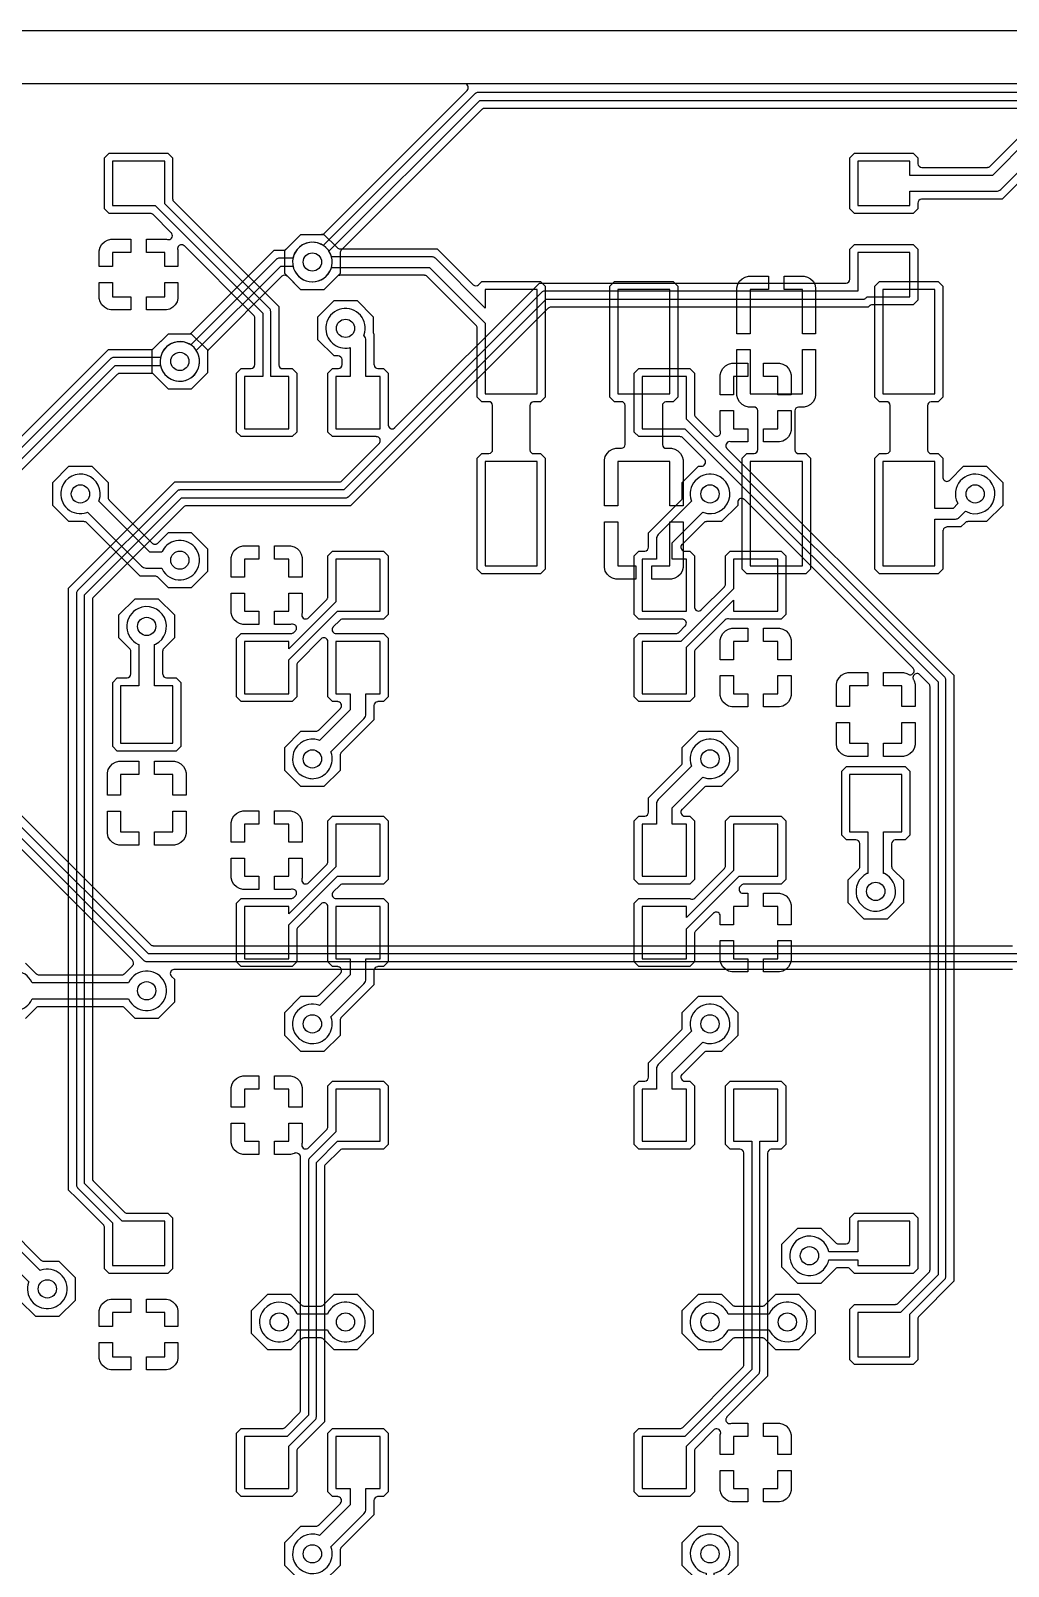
# Model space of a CAD drawing. Header units: millimetres. Extents: x 0 to 122, y 0 to 48.
# Drawn here: x 18.73 to 37.46, y 18.81 to 48.25 of the extents above; entities that cross this region are included whole.
import ezdxf

# ---------------------------------------------------------------- set-up
doc = ezdxf.new("R2010")
doc.units = ezdxf.units.MM

msp = doc.modelspace()

# ---------------------------------------------------------------- linework, layer by layer
at = {"layer": '16_copper'}
msp.add_lwpolyline([(117.116, 47.234), (4.804, 47.234)], dxfattribs=at)
for points in [[(27.377, 37.838), (27.288, 37.927), (27.288, 40.053), (27.377, 40.142), (27.508, 40.142), (27.514, 40.143, 0.392588), (27.584, 40.219), (27.584, 41.061), (27.584, 41.067, 0.392588), (27.508, 41.138), (27.377, 41.138), (27.288, 41.227), (27.288, 42.552), (27.286, 42.56), (27.286, 42.569, 0.087654), (27.275, 42.593), (27.271, 42.599), (27.265, 42.606), (26.332, 43.539), (26.325, 43.544), (26.319, 43.549, 0.087651), (26.294, 43.559), (26.287, 43.56), (26.278, 43.561), (24.658, 43.561), (24.65, 43.56), (24.641, 43.559, 0.087654), (24.617, 43.549), (24.611, 43.544), (24.604, 43.539), (24.35, 43.284), (23.91, 43.284), (23.653, 43.542), (23.648, 43.545, 0.39257), (23.545, 43.542), (22.143, 42.14), (22.142, 42.138), (22.141, 42.138), (22.14, 42.135), (22.138, 42.133), (22.132, 42.126, 0.087651), (22.122, 42.102), (22.122, 42.094), (22.121, 42.086), (22.121, 41.69), (21.81, 41.379), (21.37, 41.379), (21.059, 41.69), (21.059, 42.13), (21.37, 42.441), (21.766, 42.441), (21.774, 42.442), (21.783, 42.442, 0.087654), (21.807, 42.453), (21.813, 42.458), (21.82, 42.463), (23.4, 44.044), (23.577, 44.044), (23.585, 44.045), (23.594, 44.045, 0.087654), (23.618, 44.056), (23.624, 44.061), (23.631, 44.066), (23.91, 44.346), (24.35, 44.346), (24.604, 44.091), (24.611, 44.086), (24.617, 44.081, 0.087651), (24.642, 44.071), (24.649, 44.07), (24.658, 44.069), (26.52, 44.069), (27.208, 43.381), (27.213, 43.378, 0.392527), (27.316, 43.381), (27.377, 43.442), (28.503, 43.442), (28.592, 43.353), (28.592, 41.227), (28.503, 41.138), (28.372, 41.138), (28.366, 41.137, 0.392588), (28.296, 41.061), (28.296, 40.219), (28.296, 40.213, 0.392588), (28.372, 40.142), (28.503, 40.142), (28.592, 40.053), (28.592, 37.927), (28.503, 37.838)], [(28.44, 43.29), (27.44, 43.29), (27.44, 42.934), (26.487, 43.887), (26.482, 43.891, 0.14076), (26.432, 43.915), (26.422, 43.916), (26.419, 43.917), (26.418, 43.916), (26.415, 43.917), (24.494, 43.917), (24.489, 43.937, 0.764884), (23.759, 43.891), (23.495, 43.891), (23.487, 43.89), (23.478, 43.889, 0.087654), (23.454, 43.879), (23.448, 43.874), (23.441, 43.869), (21.799, 42.226), (21.758, 42.25, 1), (21.422, 41.57), (21.468, 41.551, 0.714262), (21.906, 42.119), (23.527, 43.739), (23.759, 43.739), (23.771, 43.693, 0.716592), (24.489, 43.693), (24.494, 43.713), (26.373, 43.713), (27.44, 42.646), (27.44, 41.29), (28.44, 41.29)], [(29.98, 39.99), (29.98, 39.142), (29.726, 39.142), (29.726, 40.023), (29.743, 40.088), (29.777, 40.146), (29.824, 40.193), (29.882, 40.227), (29.947, 40.244), (30.048, 40.244), (30.054, 40.245, 0.392588), (30.124, 40.32), (30.124, 41.061), (30.124, 41.067, 0.392588), (30.048, 41.138), (29.917, 41.138), (29.828, 41.227), (29.828, 43.353), (29.917, 43.442), (31.043, 43.442), (31.132, 43.353), (31.132, 41.227), (31.043, 41.138), (30.912, 41.138), (30.906, 41.137, 0.392588), (30.836, 41.061), (30.836, 40.32), (30.836, 40.315, 0.392588), (30.912, 40.244), (31.013, 40.244), (31.078, 40.227), (31.136, 40.193), (31.183, 40.146), (31.217, 40.088), (31.234, 40.023), (31.234, 39.142), (30.98, 39.142), (30.98, 39.99)], [(34.997, 37.838), (34.908, 37.927), (34.908, 40.053), (34.997, 40.142), (35.128, 40.142), (35.134, 40.143, 0.392588), (35.204, 40.219), (35.204, 41.061), (35.204, 41.067, 0.392588), (35.128, 41.138), (34.997, 41.138), (34.908, 41.227), (34.908, 43.353), (34.997, 43.442), (36.123, 43.442), (36.212, 43.353), (36.212, 41.227), (36.123, 41.138), (35.992, 41.138), (35.986, 41.137, 0.392588), (35.916, 41.061), (35.916, 40.219), (35.916, 40.213, 0.392588), (35.992, 40.142), (36.123, 40.142), (36.212, 40.053), (36.212, 39.687), (36.213, 39.684), (36.213, 39.681, 0.54841), (36.326, 39.62), (36.333, 39.626), (36.339, 39.63, 0.015772), (36.342, 39.633), (36.61, 39.901), (37.05, 39.901), (37.361, 39.59), (37.361, 39.15), (37.05, 38.839), (36.69, 38.839), (36.682, 38.838), (36.673, 38.838, 0.087654), (36.649, 38.827), (36.643, 38.822), (36.636, 38.817), (36.555, 38.736), (36.289, 38.736), (36.283, 38.735, 0.334879), (36.215, 38.675), (36.213, 38.67), (36.213, 38.669), (36.213, 38.669), (36.213, 38.665), (36.212, 38.66), (36.212, 37.927), (36.123, 37.838)], [(32.457, 37.838), (32.368, 37.927), (32.368, 40.053), (32.457, 40.142), (32.588, 40.142), (32.594, 40.143, 0.392588), (32.664, 40.219), (32.664, 40.96), (32.664, 40.965, 0.392588), (32.588, 41.036), (32.487, 41.036), (32.422, 41.053), (32.364, 41.087), (32.317, 41.134), (32.283, 41.192), (32.266, 41.257), (32.266, 42.138), (32.52, 42.138), (32.52, 41.29), (33.52, 41.29), (33.52, 42.138), (33.774, 42.138), (33.774, 41.257), (33.757, 41.192), (33.723, 41.134), (33.676, 41.087), (33.618, 41.053), (33.553, 41.036), (33.452, 41.036), (33.446, 41.035, 0.392588), (33.376, 40.96), (33.376, 40.219), (33.376, 40.213, 0.392588), (33.452, 40.142), (33.583, 40.142), (33.672, 40.053), (33.672, 37.927), (33.583, 37.838)], [(21.37, 37.569), (21.167, 37.773), (21.16, 37.778), (21.153, 37.783, 0.087651), (21.129, 37.793), (21.122, 37.794), (21.113, 37.795), (20.829, 37.795), (19.807, 38.817), (19.8, 38.822), (19.794, 38.828, 0.087651), (19.769, 38.838), (19.762, 38.838), (19.753, 38.839), (19.465, 38.839), (19.154, 39.15), (19.154, 39.59), (19.465, 39.901), (19.905, 39.901), (20.216, 39.59), (20.216, 39.302), (20.217, 39.294), (20.217, 39.285, 0.087654), (20.228, 39.261), (20.233, 39.255), (20.238, 39.248), (21.059, 38.427), (21.064, 38.424), (21.068, 38.42, 0.160323), (21.113, 38.405), (21.113, 38.405, 0.16328), (21.159, 38.42), (21.162, 38.424), (21.167, 38.427), (21.37, 38.631), (21.81, 38.631), (22.121, 38.32), (22.121, 37.88), (21.81, 37.569)], [(21.664, 37.728, 1), (21.516, 38.472), (21.468, 38.459, 0.198914), (21.25, 38.268), (21.244, 38.252), (21.018, 38.252), (20.038, 39.233), (20.044, 39.248, 1), (19.326, 39.492), (19.313, 39.444, 0.577349), (19.807, 39.011), (19.822, 39.017), (20.847, 37.992), (20.852, 37.989), (20.856, 37.984, 0.153125), (20.939, 37.948), (20.955, 37.948), (21.244, 37.948), (21.25, 37.932, 0.303347), (21.615, 37.722)], [(36.06, 38.888), (36.45, 38.888), (36.456, 38.889, 0.140725), (36.509, 38.907), (36.516, 38.914), (36.519, 38.915), (36.52, 38.916), (36.522, 38.918), (36.644, 39.041), (36.662, 39.03, 1), (36.998, 39.71), (36.952, 39.729, 0.668177), (36.49, 39.202), (36.501, 39.184), (36.408, 39.092), (36.06, 39.092), (36.06, 39.99), (35.06, 39.99), (35.06, 37.99), (36.06, 37.99)], [(18.489, 29.473, 0.233169), (18.755, 29.677), (18.761, 29.693), (20.609, 29.693), (20.615, 29.677, 1), (21.295, 30.013), (21.27, 30.056, 0.577351), (20.615, 30.013), (20.609, 29.997), (18.761, 29.997), (18.755, 30.013, 1), (18.075, 29.677), (18.1, 29.634, 0.267948), (18.44, 29.467)], [(23.275, 22.964), (22.964, 23.275), (22.964, 23.715), (23.275, 24.026), (23.715, 24.026), (23.918, 23.822), (23.925, 23.817), (23.932, 23.812, 0.087651), (23.956, 23.802), (23.963, 23.801), (23.972, 23.8), (24.288, 23.8), (24.296, 23.801), (24.305, 23.802, 0.087654), (24.329, 23.812), (24.335, 23.817), (24.342, 23.822), (24.545, 24.026), (24.985, 24.026), (25.296, 23.715), (25.296, 23.275), (24.985, 22.964), (24.545, 22.964), (24.342, 23.168), (24.335, 23.173), (24.328, 23.178, 0.087651), (24.304, 23.188), (24.297, 23.189), (24.288, 23.19), (23.972, 23.19), (23.964, 23.189), (23.955, 23.188, 0.087654), (23.931, 23.178), (23.925, 23.173), (23.918, 23.168), (23.715, 22.964)], [(23.569, 23.123, 0.233169), (23.835, 23.327), (23.841, 23.343), (24.419, 23.343), (24.425, 23.327, 1), (25.105, 23.663), (25.08, 23.706, 0.577351), (24.425, 23.663), (24.419, 23.647), (23.841, 23.647), (23.835, 23.663, 1), (23.155, 23.327), (23.18, 23.284, 0.267948), (23.52, 23.117)], [(31.53, 22.964), (31.219, 23.275), (31.219, 23.715), (31.53, 24.026), (31.97, 24.026), (32.173, 23.822), (32.18, 23.817), (32.187, 23.812, 0.087651), (32.211, 23.802), (32.218, 23.801), (32.227, 23.8), (32.755, 23.8), (32.763, 23.801), (32.772, 23.802, 0.087654), (32.796, 23.812), (32.802, 23.817), (32.809, 23.822), (33.012, 24.026), (33.452, 24.026), (33.762, 23.715), (33.762, 23.275), (33.452, 22.964), (33.012, 22.964), (32.809, 23.168), (32.802, 23.173), (32.795, 23.178, 0.087651), (32.771, 23.188), (32.763, 23.189), (32.755, 23.19), (32.227, 23.19), (32.219, 23.189), (32.21, 23.188, 0.087654), (32.186, 23.178), (32.18, 23.173), (32.173, 23.168), (31.97, 22.964)], [(31.824, 23.123, 0.233169), (32.09, 23.327), (32.096, 23.343), (32.886, 23.343), (32.892, 23.327, 1), (33.572, 23.663), (33.547, 23.706, 0.577351), (32.892, 23.663), (32.886, 23.647), (32.096, 23.647), (32.09, 23.663, 1), (31.41, 23.327), (31.435, 23.284, 0.267948), (31.775, 23.117)]]:
    msp.add_lwpolyline(points, format="xyb", close=True, dxfattribs=at)
for points in [[(30.98, 43.29), (29.98, 43.29), (29.98, 41.29), (30.98, 41.29)], [(32.266, 42.442), (32.266, 43.323), (32.283, 43.388), (32.317, 43.446), (32.364, 43.493), (32.422, 43.527), (32.487, 43.544), (32.868, 43.544), (32.868, 43.29), (32.52, 43.29), (32.52, 42.442)], [(33.52, 42.442), (33.52, 43.29), (33.172, 43.29), (33.172, 43.544), (33.553, 43.544), (33.618, 43.527), (33.676, 43.493), (33.723, 43.446), (33.757, 43.388), (33.774, 43.323), (33.774, 42.442)], [(36.06, 43.29), (35.06, 43.29), (35.06, 41.29), (36.06, 41.29)], [(28.44, 39.99), (27.44, 39.99), (27.44, 37.99), (28.44, 37.99)], [(33.52, 39.99), (32.52, 39.99), (32.52, 37.99), (33.52, 37.99)], [(29.947, 37.736), (29.882, 37.753), (29.824, 37.787), (29.777, 37.834), (29.743, 37.892), (29.726, 37.957), (29.726, 38.838), (29.98, 38.838), (29.98, 37.99), (30.328, 37.99), (30.328, 37.736)], [(30.632, 37.736), (30.632, 37.99), (30.98, 37.99), (30.98, 38.838), (31.234, 38.838), (31.234, 37.957), (31.217, 37.892), (31.183, 37.834), (31.136, 37.787), (31.078, 37.753), (31.013, 37.736)]]:
    msp.add_lwpolyline(points, close=True, dxfattribs=at)
for points in [[(18.383, 32.944), (20.901, 30.426), (20.908, 30.421), (20.914, 30.416, 0.087651), (20.939, 30.406), (20.946, 30.405), (20.955, 30.404), (37.729, 30.404), (37.741, 30.358, 0.339454), (38.125, 30.102), (38.174, 30.108, 1), (38.026, 30.852), (37.978, 30.839, 0.2663), (37.729, 30.556), (20.987, 30.556), (18.469, 33.074)], [(18.51, 33.249), (21.027, 30.731), (21.034, 30.726), (21.041, 30.72, 0.087651), (21.065, 30.71), (21.073, 30.71), (21.081, 30.709), (37.547, 30.709)], [(18.635, 30.376), (18.838, 30.172), (18.845, 30.167), (18.852, 30.162, 0.087651), (18.876, 30.152), (18.883, 30.151), (18.892, 30.15), (20.478, 30.15), (20.486, 30.151), (20.495, 30.152, 0.087654), (20.519, 30.162), (20.525, 30.167), (20.532, 30.172), (20.682, 30.322), (20.685, 30.327, 0.39257), (20.682, 30.43), (18.343, 32.769)], [(37.547, 30.251), (21.483, 30.251), (21.48, 30.251), (21.477, 30.251, 0.548396), (21.416, 30.138), (21.422, 30.131), (21.426, 30.125, 0.015772), (21.429, 30.121), (21.486, 30.065), (21.486, 29.625), (21.175, 29.314), (20.735, 29.314), (20.532, 29.518), (20.525, 29.523), (20.518, 29.528, 0.087651), (20.494, 29.538), (20.487, 29.539), (20.478, 29.54), (18.892, 29.54), (18.884, 29.539), (18.875, 29.538, 0.087654), (18.851, 29.528), (18.845, 29.523), (18.838, 29.518), (18.635, 29.314)]]:
    msp.add_lwpolyline(points, format="xyb", dxfattribs=at)
at = {"layer": '1_copper'}
for points in [[(53.429, 46.761), (27.431, 46.761), (27.423, 46.76), (27.414, 46.76, 0.087654), (27.39, 46.749), (27.384, 46.744), (27.377, 46.739), (24.683, 44.045), (24.682, 44.043), (24.681, 44.043), (24.68, 44.04), (24.678, 44.038), (24.672, 44.031, 0.087651), (24.662, 44.007), (24.662, 43.999), (24.661, 43.991), (24.661, 43.595), (24.35, 43.284), (23.91, 43.284), (23.599, 43.595), (23.599, 44.035), (23.91, 44.346), (24.306, 44.346), (24.314, 44.347), (24.323, 44.347, 0.087654), (24.347, 44.358), (24.353, 44.363), (24.36, 44.368), (27.054, 47.062), (27.054, 47.062), (27.096, 47.104, 0.572911), (27.062, 47.231), (27.054, 47.232), (27.047, 47.234, 0.015781), (27.042, 47.234), (4.804, 47.234)], [(56.758, 43.895), (53.609, 47.044), (53.602, 47.049), (53.596, 47.054, 0.087651), (53.571, 47.064), (53.564, 47.065), (53.555, 47.066), (27.305, 47.066), (27.297, 47.065), (27.288, 47.064, 0.087654), (27.264, 47.054), (27.258, 47.049), (27.251, 47.044), (24.339, 44.131), (24.298, 44.155, 1), (23.962, 43.475), (24.008, 43.456, 0.714262), (24.446, 44.024), (27.337, 46.914), (53.523, 46.914), (56.6, 43.837)], [(37.798, 45.468), (37.35, 45.02), (35.809, 45.02), (35.803, 45.019, 0.392588), (35.732, 44.944), (35.732, 44.837), (35.643, 44.748), (34.517, 44.748), (34.428, 44.837), (34.428, 45.813), (34.517, 45.902), (35.643, 45.902), (35.732, 45.813), (35.732, 45.706), (35.733, 45.7, 0.392588), (35.809, 45.63), (37.066, 45.63), (37.075, 45.631), (37.083, 45.632, 0.087654), (37.107, 45.642), (37.113, 45.647), (37.12, 45.652), (37.827, 46.36)], [(37.846, 46.163), (37.161, 45.477), (35.58, 45.477), (35.58, 45.75), (34.58, 45.75), (34.58, 44.9), (35.58, 44.9), (35.58, 45.173), (37.224, 45.173), (37.23, 45.173), (37.235, 45.173, 0.153128), (37.32, 45.207), (37.332, 45.217), (38.017, 45.902)], [(14.867, 36.781), (20.225, 42.139), (21.037, 42.139), (21.045, 42.14), (21.054, 42.14, 0.087654), (21.078, 42.151), (21.084, 42.156), (21.091, 42.161), (21.37, 42.441), (21.81, 42.441), (22.121, 42.13), (22.121, 41.69), (21.81, 41.379), (21.37, 41.379), (21.091, 41.659), (21.084, 41.664), (21.077, 41.67, 0.087651), (21.053, 41.68), (21.045, 41.68), (21.037, 41.681), (20.446, 41.681), (20.438, 41.68), (20.429, 41.68, 0.087654), (20.405, 41.669), (20.399, 41.664), (20.392, 41.659), (14.7, 35.966)], [(14.659, 36.141), (20.352, 41.834), (21.219, 41.834), (21.231, 41.788, 1), (21.949, 42.032), (21.93, 42.078, 0.714263), (21.219, 41.986), (20.32, 41.986), (20.312, 41.985), (20.303, 41.984, 0.087654), (20.279, 41.974), (20.273, 41.969), (20.266, 41.964), (14.573, 36.271)], [(18.301, 25.31), (18.928, 24.683), (18.935, 24.678), (18.941, 24.672, 0.087651), (18.966, 24.662), (18.973, 24.662), (18.982, 24.661), (19.27, 24.661), (19.581, 24.35), (19.581, 23.91), (19.27, 23.599), (18.83, 23.599), (18.519, 23.91)], [(23.91, 18.519), (23.599, 18.83), (23.599, 19.27), (23.91, 19.581), (24.198, 19.581), (24.206, 19.582), (24.215, 19.582, 0.087654), (24.239, 19.593), (24.245, 19.598), (24.252, 19.603), (24.666, 20.018), (24.668, 20.02), (24.67, 20.022, 0.54841), (24.633, 20.145), (24.625, 20.146), (24.617, 20.147, 0.01577), (24.613, 20.148), (24.517, 20.148), (24.428, 20.237), (24.428, 21.363), (24.517, 21.452), (25.493, 21.452), (25.582, 21.363), (25.582, 20.237), (25.493, 20.148), (25.386, 20.148), (25.38, 20.147, 0.392588), (25.31, 20.071), (25.31, 19.799), (24.683, 19.172), (24.678, 19.165), (24.672, 19.159, 0.087651), (24.662, 19.134), (24.662, 19.127), (24.661, 19.118), (24.661, 18.83), (24.35, 18.519)]]:
    msp.add_lwpolyline(points, format="xyb", dxfattribs=at)
for points in [[(22.767, 40.468), (22.678, 40.557), (22.678, 41.683), (22.767, 41.772), (22.95, 41.772), (22.956, 41.773, 0.392588), (23.026, 41.849), (23.026, 42.744), (23.025, 42.752), (23.025, 42.761, 0.087654), (23.014, 42.785), (23.009, 42.791), (23.004, 42.798), (21.677, 44.125), (21.675, 44.126), (21.674, 44.128), (21.667, 44.133), (21.666, 44.133), (21.665, 44.134), (21.659, 44.138, 0.031851), (21.647, 44.143), (21.639, 44.146), (21.637, 44.146), (21.635, 44.146, 0.218355), (21.574, 44.13), (21.568, 44.123), (21.561, 44.116, 0.121774), (21.547, 44.072), (21.548, 44.062), (21.548, 44.06), (21.548, 44.058), (21.548, 44.057), (21.548, 44.054, 0.008338), (21.549, 44.051), (21.554, 44.033), (21.554, 43.727), (21.3, 43.727), (21.3, 44), (20.952, 44), (20.952, 44.254), (21.333, 44.254), (21.351, 44.249, 0.663356), (21.438, 44.36), (21.432, 44.368), (21.427, 44.375, 0.009572), (21.425, 44.377), (21.076, 44.725), (21.07, 44.73), (21.063, 44.736, 0.087651), (21.039, 44.746), (21.031, 44.746), (21.023, 44.748), (20.237, 44.748), (20.148, 44.837), (20.148, 45.813), (20.237, 45.902), (21.363, 45.902), (21.452, 45.813), (21.452, 45.027), (21.454, 45.019), (21.454, 45.011, 0.087654), (21.465, 44.986), (21.469, 44.981), (21.475, 44.974), (23.484, 42.965), (23.484, 41.849), (23.484, 41.843, 0.392588), (23.56, 41.772), (23.743, 41.772), (23.832, 41.683), (23.832, 40.557), (23.743, 40.468)], [(23.68, 41.62), (23.331, 41.62), (23.331, 42.87), (23.33, 42.878), (23.329, 42.887, 0.087654), (23.319, 42.911), (23.314, 42.917), (23.309, 42.924), (21.3, 44.933), (21.3, 45.75), (20.3, 45.75), (20.3, 44.9), (21.117, 44.9), (23.179, 42.838), (23.179, 41.62), (22.83, 41.62), (22.83, 40.62), (23.68, 40.62)], [(20.237, 24.428), (20.148, 24.517), (20.148, 25.303), (20.146, 25.311), (20.146, 25.319, 0.087654), (20.135, 25.344), (20.131, 25.349), (20.125, 25.356), (19.613, 25.869), (19.456, 26.025), (19.456, 37.56), (21.495, 39.599), (24.639, 39.599), (24.647, 39.6), (24.656, 39.6, 0.087654), (24.68, 39.611), (24.686, 39.616), (24.693, 39.621), (25.409, 40.338), (25.411, 40.34), (25.413, 40.342, 0.54841), (25.376, 40.465), (25.367, 40.466), (25.36, 40.467, 0.01577), (25.355, 40.468), (24.517, 40.468), (24.428, 40.557), (24.428, 41.683), (24.517, 41.772), (24.624, 41.772), (24.63, 41.773, 0.392588), (24.7, 41.849), (24.7, 41.938), (24.699, 41.944, 0.392588), (24.624, 42.014), (24.545, 42.014), (24.234, 42.325), (24.234, 42.765), (24.545, 43.076), (24.985, 43.076), (25.296, 42.765), (25.296, 42.477), (25.297, 42.469), (25.297, 42.46, 0.076009), (25.308, 42.436), (25.31, 42.433), (25.31, 41.849), (25.311, 41.843, 0.392588), (25.386, 41.772), (25.493, 41.772), (25.582, 41.683), (25.582, 40.695), (25.583, 40.692), (25.583, 40.689, 0.54841), (25.696, 40.628), (25.703, 40.633), (25.709, 40.637, 0.015772), (25.712, 40.641), (28.48, 43.409), (34.351, 43.409), (34.357, 43.409, 0.392588), (34.428, 43.485), (34.428, 44.063), (34.517, 44.152), (35.643, 44.152), (35.732, 44.063), (35.732, 43.087), (35.643, 42.998), (34.857, 42.998), (34.849, 42.996), (34.841, 42.996, 0.087644), (34.816, 42.985), (34.811, 42.981), (34.804, 42.975), (34.78, 42.951), (28.701, 42.951), (28.693, 42.95), (28.684, 42.95, 0.087654), (28.66, 42.939), (28.654, 42.934), (28.647, 42.929), (24.86, 39.141), (21.716, 39.141), (21.708, 39.14), (21.699, 39.14, 0.087654), (21.675, 39.129), (21.669, 39.124), (21.662, 39.119), (19.936, 37.393), (19.931, 37.386), (19.925, 37.379, 0.087651), (19.915, 37.355), (19.915, 37.347), (19.914, 37.339), (19.914, 26.246), (19.915, 26.238), (19.915, 26.229, 0.087654), (19.926, 26.205), (19.931, 26.199), (19.936, 26.192), (20.524, 25.605), (20.53, 25.6), (20.537, 25.594, 0.087651), (20.561, 25.584), (20.569, 25.584), (20.577, 25.582), (21.363, 25.582), (21.452, 25.493), (21.452, 24.517), (21.363, 24.428)], [(21.3, 25.43), (20.483, 25.43), (19.761, 26.152), (19.761, 37.433), (21.622, 39.294), (24.765, 39.294), (24.773, 39.295), (24.782, 39.296, 0.087654), (24.806, 39.306), (24.812, 39.311), (24.819, 39.316), (28.607, 43.104), (34.685, 43.104), (34.693, 43.105), (34.702, 43.106, 0.087654), (34.726, 43.116), (34.732, 43.121), (34.739, 43.126), (34.763, 43.15), (35.58, 43.15), (35.58, 44), (34.58, 44), (34.58, 43.256), (28.575, 43.256), (28.567, 43.255), (28.558, 43.254, 0.087654), (28.534, 43.244), (28.528, 43.239), (28.521, 43.234), (24.733, 39.446), (21.59, 39.446), (21.582, 39.445), (21.573, 39.444, 0.087654), (21.549, 39.434), (21.543, 39.429), (21.536, 39.424), (19.631, 37.519), (19.626, 37.512), (19.621, 37.506, 0.087651), (19.611, 37.481), (19.61, 37.474), (19.609, 37.465), (19.609, 26.12), (19.61, 26.112), (19.611, 26.103, 0.087654), (19.621, 26.079), (19.626, 26.073), (19.631, 26.066), (20.3, 25.397), (20.3, 24.58), (21.3, 24.58)], [(25.43, 41.62), (25.157, 41.62), (25.157, 42.305), (25.157, 42.311), (25.157, 42.316, 0.153128), (25.123, 42.401), (25.117, 42.408), (25.124, 42.423), (25.137, 42.471, 1), (24.393, 42.619), (24.387, 42.57, 0.493144), (24.839, 42.173), (24.853, 42.177), (24.853, 41.62), (24.58, 41.62), (24.58, 40.62), (25.43, 40.62)], [(34.517, 22.678), (34.428, 22.767), (34.428, 23.743), (34.517, 23.832), (35.303, 23.832), (35.311, 23.834), (35.319, 23.834, 0.087654), (35.344, 23.845), (35.349, 23.849), (35.356, 23.855), (35.944, 24.442), (35.949, 24.449), (35.955, 24.456, 0.087651), (35.965, 24.48), (35.965, 24.488), (35.966, 24.496), (35.966, 35.674), (35.965, 35.682), (35.965, 35.691, 0.087654), (35.954, 35.715), (35.949, 35.721), (35.944, 35.728), (35.768, 35.904), (35.767, 35.905), (35.766, 35.905, 0.047786), (35.75, 35.917), (35.749, 35.917), (35.749, 35.918, 0.548404), (35.638, 35.853), (35.639, 35.843), (35.64, 35.833, 0.00465), (35.64, 35.831), (35.645, 35.82), (35.647, 35.813, 0.002695), (35.648, 35.812), (35.662, 35.788), (35.679, 35.723), (35.679, 35.292), (35.425, 35.292), (35.425, 35.69), (35.077, 35.69), (35.077, 35.944), (35.458, 35.944), (35.523, 35.927), (35.547, 35.913, 0.76204), (35.652, 36.016), (35.644, 36.026), (35.64, 36.032, 0.003371), (35.639, 36.033), (32.411, 39.261), (32.408, 39.263), (32.407, 39.265, 0.54841), (32.283, 39.228), (32.282, 39.219), (32.281, 39.212, 0.01577), (32.281, 39.207), (32.281, 39.15), (31.97, 38.839), (31.682, 38.839), (31.674, 38.838), (31.665, 38.838, 0.087654), (31.641, 38.827), (31.635, 38.822), (31.628, 38.817), (31.214, 38.402), (31.212, 38.4), (31.21, 38.398, 0.54841), (31.247, 38.275), (31.255, 38.274), (31.263, 38.273, 0.01577), (31.267, 38.272), (31.363, 38.272), (31.452, 38.183), (31.452, 37.2), (31.453, 37.197), (31.453, 37.194, 0.54841), (31.566, 37.133), (31.573, 37.138), (31.579, 37.142, 0.015772), (31.582, 37.146), (32.025, 37.589), (32.03, 37.595), (32.036, 37.602, 0.087651), (32.046, 37.626), (32.046, 37.634), (32.048, 37.642), (32.048, 38.183), (32.137, 38.272), (33.113, 38.272), (33.202, 38.183), (33.202, 37.057), (33.113, 36.968), (32.133, 36.968), (32.13, 36.97, 0.332584), (32.04, 36.957), (31.475, 36.391), (31.47, 36.385), (31.464, 36.378, 0.087651), (31.454, 36.354), (31.454, 36.346), (31.452, 36.338), (31.452, 35.477), (31.363, 35.388), (30.387, 35.388), (30.298, 35.477), (30.298, 36.603), (30.387, 36.692), (31.098, 36.692), (31.106, 36.694), (31.114, 36.694, 0.087664), (31.139, 36.705), (31.144, 36.709), (31.151, 36.715), (31.274, 36.838), (31.276, 36.84), (31.278, 36.842, 0.54841), (31.241, 36.965), (31.232, 36.966), (31.225, 36.967, 0.015781), (31.22, 36.968), (30.387, 36.968), (30.298, 37.057), (30.298, 38.183), (30.387, 38.272), (30.494, 38.272), (30.5, 38.273, 0.392588), (30.57, 38.349), (30.57, 38.621), (31.197, 39.248), (31.202, 39.255), (31.208, 39.261, 0.087651), (31.218, 39.286), (31.218, 39.293), (31.219, 39.302), (31.219, 39.59), (31.53, 39.901), (31.587, 39.901, 0.57289), (31.654, 40.014), (31.648, 40.021), (31.644, 40.027, 0.015772), (31.641, 40.031), (31.226, 40.445), (31.22, 40.45), (31.213, 40.456, 0.087651), (31.189, 40.466), (31.181, 40.466), (31.173, 40.468), (30.387, 40.468), (30.298, 40.557), (30.298, 41.683), (30.387, 41.772), (31.363, 41.772), (31.452, 41.683), (31.452, 40.897), (31.454, 40.889), (31.454, 40.881, 0.087654), (31.465, 40.856), (31.469, 40.851), (31.475, 40.844), (31.823, 40.495), (31.825, 40.494), (31.826, 40.492, 0.077297), (31.853, 40.477), (31.861, 40.474), (31.863, 40.474), (31.865, 40.474, 0.218355), (31.926, 40.49), (31.932, 40.497), (31.939, 40.504, 0.121774), (31.953, 40.548), (31.952, 40.558), (31.952, 40.566, 0.008338), (31.951, 40.569), (31.946, 40.587), (31.946, 40.968), (32.2, 40.968), (32.2, 40.62), (32.473, 40.62), (32.473, 40.366), (32.167, 40.366), (32.149, 40.371, 0.663356), (32.062, 40.26), (32.068, 40.252), (32.073, 40.245, 0.009572), (32.075, 40.243), (36.267, 36.051), (36.424, 35.895), (36.424, 24.275), (35.755, 23.606), (35.75, 23.6), (35.744, 23.593, 0.087651), (35.734, 23.569), (35.734, 23.561), (35.732, 23.553), (35.732, 22.767), (35.643, 22.678)], [(35.58, 23.647), (36.249, 24.316), (36.254, 24.323), (36.259, 24.329, 0.087651), (36.269, 24.354), (36.27, 24.361), (36.271, 24.37), (36.271, 35.8), (36.27, 35.808), (36.269, 35.817, 0.087654), (36.259, 35.841), (36.254, 35.847), (36.249, 35.854), (31.3, 40.803), (31.3, 41.62), (30.45, 41.62), (30.45, 40.62), (31.267, 40.62), (36.119, 35.768), (36.119, 24.402), (35.397, 23.68), (34.58, 23.68), (34.58, 22.83), (35.58, 22.83)], [(31.3, 38.12), (31.027, 38.12), (31.027, 38.432), (31.613, 39.017), (31.628, 39.011, 1), (31.872, 39.729), (31.824, 39.742, 0.577349), (31.391, 39.248), (31.397, 39.233), (30.767, 38.603), (30.764, 38.598), (30.759, 38.594, 0.153125), (30.723, 38.511), (30.723, 38.495), (30.723, 38.12), (30.45, 38.12), (30.45, 37.12), (31.3, 37.12)], [(23.91, 33.759), (23.599, 34.07), (23.599, 34.51), (23.91, 34.821), (24.198, 34.821), (24.206, 34.822), (24.215, 34.822, 0.087654), (24.239, 34.833), (24.245, 34.838), (24.252, 34.843), (24.666, 35.258), (24.668, 35.26), (24.67, 35.262, 0.54841), (24.633, 35.385), (24.625, 35.386), (24.617, 35.387, 0.01577), (24.613, 35.388), (24.517, 35.388), (24.428, 35.477), (24.428, 36.535), (24.427, 36.538), (24.427, 36.541, 0.54841), (24.314, 36.602), (24.307, 36.597), (24.301, 36.593, 0.015772), (24.298, 36.589), (23.855, 36.146), (23.85, 36.14), (23.844, 36.133, 0.087651), (23.834, 36.109), (23.834, 36.101), (23.832, 36.093), (23.832, 35.477), (23.743, 35.388), (22.767, 35.388), (22.678, 35.477), (22.678, 36.603), (22.767, 36.692), (23.723, 36.692), (23.731, 36.694), (23.739, 36.694, 0.069396), (23.764, 36.705), (23.769, 36.709), (23.776, 36.715), (23.805, 36.743, 0.08701), (23.823, 36.773), (23.826, 36.781), (23.826, 36.783), (23.826, 36.785, 0.218355), (23.81, 36.846), (23.803, 36.852), (23.796, 36.859, 0.121785), (23.752, 36.873), (23.742, 36.872), (23.734, 36.872, 0.008356), (23.731, 36.871), (23.713, 36.866), (23.407, 36.866), (23.407, 37.12), (23.68, 37.12), (23.68, 37.468), (23.934, 37.468), (23.934, 37.087), (23.929, 37.069, 0.663356), (24.04, 36.982), (24.048, 36.988), (24.055, 36.993, 0.009572), (24.057, 36.995), (24.405, 37.344), (24.41, 37.35), (24.416, 37.357, 0.087651), (24.426, 37.381), (24.426, 37.389), (24.428, 37.397), (24.428, 38.183), (24.517, 38.272), (25.493, 38.272), (25.582, 38.183), (25.582, 37.057), (25.493, 36.968), (24.707, 36.968), (24.699, 36.966), (24.691, 36.966, 0.087664), (24.666, 36.955), (24.661, 36.951), (24.654, 36.945), (24.531, 36.822), (24.529, 36.82), (24.527, 36.818, 0.54841), (24.564, 36.695), (24.573, 36.694), (24.58, 36.693, 0.015781), (24.585, 36.692), (25.493, 36.692), (25.582, 36.603), (25.582, 35.477), (25.493, 35.388), (25.386, 35.388), (25.38, 35.387, 0.392588), (25.31, 35.311), (25.31, 35.039), (24.683, 34.412), (24.678, 34.405), (24.672, 34.399, 0.087651), (24.662, 34.374), (24.662, 34.367), (24.661, 34.358), (24.661, 34.07), (24.35, 33.759)], [(20.392, 34.438), (20.303, 34.527), (20.303, 35.753), (20.392, 35.842), (20.574, 35.842), (20.58, 35.843, 0.392588), (20.65, 35.919), (20.65, 36.353), (20.649, 36.361), (20.648, 36.37, 0.087654), (20.638, 36.394), (20.633, 36.4), (20.628, 36.407), (20.424, 36.61), (20.424, 37.05), (20.735, 37.361), (21.175, 37.361), (21.486, 37.05), (21.486, 36.61), (21.282, 36.407), (21.277, 36.4), (21.272, 36.393, 0.087651), (21.262, 36.369), (21.261, 36.361), (21.26, 36.353), (21.26, 35.919), (21.261, 35.913, 0.392588), (21.336, 35.842), (21.518, 35.842), (21.607, 35.753), (21.607, 34.527), (21.518, 34.438)], [(21.455, 35.69), (21.107, 35.69), (21.107, 36.484), (21.123, 36.49, 1), (20.787, 37.17), (20.744, 37.145, 0.577351), (20.787, 36.49), (20.803, 36.484), (20.803, 35.69), (20.455, 35.69), (20.455, 34.59), (21.455, 34.59)], [(24.204, 33.918, 0.453094), (24.489, 34.412), (24.483, 34.427), (25.113, 35.057), (25.116, 35.062), (25.121, 35.066, 0.153125), (25.157, 35.149), (25.157, 35.165), (25.157, 35.54), (25.43, 35.54), (25.43, 36.54), (24.58, 36.54), (24.58, 35.54), (24.853, 35.54), (24.853, 35.228), (24.267, 34.643), (24.252, 34.649, 1), (24.008, 33.931), (24.056, 33.918, 0.065542), (24.155, 33.912)], [(30.387, 31.888), (30.298, 31.977), (30.298, 33.103), (30.387, 33.192), (30.494, 33.192), (30.5, 33.193, 0.392588), (30.57, 33.269), (30.57, 33.541), (31.197, 34.168), (31.202, 34.175), (31.208, 34.181, 0.087651), (31.218, 34.206), (31.218, 34.213), (31.219, 34.222), (31.219, 34.51), (31.53, 34.821), (31.97, 34.821), (32.281, 34.51), (32.281, 34.07), (31.97, 33.759), (31.682, 33.759), (31.674, 33.758), (31.665, 33.758, 0.087654), (31.641, 33.747), (31.635, 33.742), (31.628, 33.737), (31.214, 33.322), (31.212, 33.32), (31.21, 33.318, 0.54841), (31.247, 33.195), (31.255, 33.194), (31.263, 33.193, 0.01577), (31.267, 33.192), (31.363, 33.192), (31.452, 33.103), (31.452, 31.977), (31.363, 31.888)], [(31.3, 33.04), (31.027, 33.04), (31.027, 33.352), (31.613, 33.937), (31.628, 33.931, 1), (31.872, 34.649), (31.824, 34.662, 0.577349), (31.391, 34.168), (31.397, 34.153), (30.767, 33.523), (30.764, 33.518), (30.759, 33.514, 0.153125), (30.723, 33.431), (30.723, 33.415), (30.723, 33.04), (30.45, 33.04), (30.45, 32.04), (31.3, 32.04)], [(34.705, 31.219), (34.394, 31.53), (34.394, 31.97), (34.598, 32.173), (34.603, 32.18), (34.608, 32.187, 0.087651), (34.618, 32.211), (34.619, 32.218), (34.62, 32.227), (34.62, 32.661), (34.619, 32.667, 0.392588), (34.544, 32.738), (34.362, 32.738), (34.273, 32.827), (34.273, 34.053), (34.362, 34.142), (35.488, 34.142), (35.577, 34.053), (35.577, 32.827), (35.488, 32.738), (35.306, 32.738), (35.3, 32.737, 0.392588), (35.23, 32.661), (35.23, 32.227), (35.231, 32.219), (35.232, 32.21, 0.087654), (35.242, 32.186), (35.247, 32.18), (35.252, 32.173), (35.456, 31.97), (35.456, 31.53), (35.145, 31.219)], [(34.999, 31.378, 0.716592), (35.093, 32.09), (35.077, 32.096), (35.077, 32.89), (35.425, 32.89), (35.425, 33.99), (34.425, 33.99), (34.425, 32.89), (34.773, 32.89), (34.773, 32.096), (34.757, 32.09, 0.820679), (34.95, 31.372)], [(23.91, 28.679), (23.599, 28.99), (23.599, 29.43), (23.91, 29.741), (24.198, 29.741), (24.206, 29.742), (24.215, 29.742, 0.087654), (24.239, 29.753), (24.245, 29.758), (24.252, 29.763), (24.666, 30.178), (24.668, 30.18), (24.67, 30.182, 0.54841), (24.633, 30.305), (24.625, 30.306), (24.617, 30.307, 0.01577), (24.613, 30.308), (24.517, 30.308), (24.428, 30.397), (24.428, 31.455), (24.427, 31.458), (24.427, 31.461, 0.54841), (24.314, 31.522), (24.307, 31.517), (24.301, 31.513, 0.015772), (24.298, 31.509), (23.855, 31.066), (23.85, 31.06), (23.844, 31.053, 0.087651), (23.834, 31.029), (23.834, 31.021), (23.832, 31.013), (23.832, 30.397), (23.743, 30.308), (22.767, 30.308), (22.678, 30.397), (22.678, 31.523), (22.767, 31.612), (23.723, 31.612), (23.731, 31.614), (23.739, 31.614, 0.069378), (23.764, 31.625), (23.769, 31.629), (23.776, 31.635), (23.805, 31.663, 0.087041), (23.823, 31.693), (23.826, 31.701), (23.826, 31.703), (23.826, 31.705, 0.218353), (23.81, 31.766), (23.803, 31.772), (23.796, 31.779, 0.121785), (23.752, 31.793), (23.742, 31.792), (23.734, 31.792, 0.008348), (23.731, 31.791), (23.713, 31.786), (23.407, 31.786), (23.407, 32.04), (23.68, 32.04), (23.68, 32.388), (23.934, 32.388), (23.934, 32.007), (23.929, 31.989, 0.66337), (24.04, 31.902), (24.048, 31.908), (24.055, 31.913, 0.009579), (24.057, 31.915), (24.405, 32.264), (24.41, 32.27), (24.416, 32.277, 0.087651), (24.426, 32.301), (24.426, 32.309), (24.428, 32.317), (24.428, 33.103), (24.517, 33.192), (25.493, 33.192), (25.582, 33.103), (25.582, 31.977), (25.493, 31.888), (24.707, 31.888), (24.699, 31.886), (24.691, 31.886, 0.087664), (24.666, 31.875), (24.661, 31.871), (24.654, 31.865), (24.531, 31.742), (24.529, 31.74), (24.527, 31.738, 0.54841), (24.564, 31.615), (24.573, 31.614), (24.58, 31.613, 0.015781), (24.585, 31.612), (25.493, 31.612), (25.582, 31.523), (25.582, 30.397), (25.493, 30.308), (25.386, 30.308), (25.38, 30.307, 0.392588), (25.31, 30.231), (25.31, 29.959), (24.683, 29.332), (24.678, 29.325), (24.672, 29.319, 0.087651), (24.662, 29.294), (24.662, 29.287), (24.661, 29.278), (24.661, 28.99), (24.35, 28.679)], [(30.387, 30.308), (30.298, 30.397), (30.298, 31.523), (30.387, 31.612), (31.367, 31.612), (31.37, 31.61, 0.332584), (31.46, 31.623), (32.025, 32.189), (32.03, 32.195), (32.036, 32.202, 0.087651), (32.046, 32.226), (32.046, 32.234), (32.048, 32.242), (32.048, 33.103), (32.137, 33.192), (33.113, 33.192), (33.202, 33.103), (33.202, 31.977), (33.113, 31.888), (32.402, 31.888), (32.394, 31.886), (32.386, 31.886, 0.069383), (32.361, 31.875), (32.356, 31.871), (32.349, 31.865), (32.327, 31.844, 0.572911), (32.361, 31.717), (32.369, 31.716), (32.376, 31.714, 0.015791), (32.381, 31.714), (32.473, 31.714), (32.473, 31.46), (32.2, 31.46), (32.2, 31.112), (31.946, 31.112), (31.946, 31.279), (31.946, 31.282), (31.946, 31.284, 0.54841), (31.833, 31.345), (31.826, 31.34), (31.819, 31.336, 0.015772), (31.816, 31.333), (31.475, 30.991), (31.47, 30.985), (31.464, 30.978, 0.087651), (31.454, 30.954), (31.454, 30.946), (31.452, 30.938), (31.452, 30.397), (31.363, 30.308)], [(24.204, 28.838, 0.453094), (24.489, 29.332), (24.483, 29.347), (25.113, 29.977), (25.116, 29.982), (25.121, 29.986, 0.153125), (25.157, 30.069), (25.157, 30.085), (25.157, 30.46), (25.43, 30.46), (25.43, 31.46), (24.58, 31.46), (24.58, 30.46), (24.853, 30.46), (24.853, 30.148), (24.267, 29.563), (24.252, 29.569, 1), (24.008, 28.851), (24.056, 28.838, 0.065542), (24.155, 28.832)], [(30.387, 26.808), (30.298, 26.897), (30.298, 28.023), (30.387, 28.112), (30.494, 28.112), (30.5, 28.113, 0.392588), (30.57, 28.189), (30.57, 28.461), (31.197, 29.088), (31.202, 29.095), (31.208, 29.101, 0.087651), (31.218, 29.126), (31.218, 29.133), (31.219, 29.142), (31.219, 29.43), (31.53, 29.741), (31.97, 29.741), (32.281, 29.43), (32.281, 28.99), (31.97, 28.679), (31.682, 28.679), (31.674, 28.678), (31.665, 28.678, 0.087654), (31.641, 28.667), (31.635, 28.662), (31.628, 28.657), (31.214, 28.242), (31.212, 28.24), (31.21, 28.238, 0.54841), (31.247, 28.115), (31.255, 28.114), (31.263, 28.113, 0.01577), (31.267, 28.112), (31.363, 28.112), (31.452, 28.023), (31.452, 26.897), (31.363, 26.808)], [(31.3, 27.96), (31.027, 27.96), (31.027, 28.272), (31.613, 28.857), (31.628, 28.851, 1), (31.872, 29.569), (31.824, 29.582, 0.577349), (31.391, 29.088), (31.397, 29.073), (30.767, 28.443), (30.764, 28.438), (30.759, 28.434, 0.153125), (30.723, 28.351), (30.723, 28.335), (30.723, 27.96), (30.45, 27.96), (30.45, 26.96), (31.3, 26.96)], [(22.767, 20.148), (22.678, 20.237), (22.678, 21.363), (22.767, 21.452), (23.553, 21.452), (23.561, 21.454), (23.569, 21.454, 0.087654), (23.594, 21.465), (23.599, 21.469), (23.606, 21.475), (23.879, 21.747), (23.884, 21.754), (23.89, 21.761, 0.087651), (23.9, 21.785), (23.9, 21.793), (23.901, 21.801), (23.901, 26.663), (23.901, 26.666), (23.901, 26.67, 0.363453), (23.806, 26.736), (23.799, 26.734), (23.793, 26.732, 0.020315), (23.787, 26.729), (23.778, 26.723), (23.713, 26.706), (23.407, 26.706), (23.407, 26.96), (23.68, 26.96), (23.68, 27.308), (23.934, 27.308), (23.934, 26.927), (23.929, 26.909, 0.66337), (24.04, 26.822), (24.048, 26.828), (24.055, 26.833, 0.009579), (24.057, 26.835), (24.405, 27.184), (24.41, 27.19), (24.416, 27.197, 0.087651), (24.426, 27.221), (24.426, 27.229), (24.428, 27.237), (24.428, 28.023), (24.517, 28.112), (25.493, 28.112), (25.582, 28.023), (25.582, 26.897), (25.493, 26.808), (24.707, 26.808), (24.699, 26.806), (24.691, 26.806, 0.087654), (24.666, 26.795), (24.661, 26.791), (24.654, 26.785), (24.381, 26.513), (24.376, 26.506), (24.37, 26.499, 0.087651), (24.36, 26.475), (24.36, 26.467), (24.359, 26.459), (24.359, 21.58), (23.855, 21.076), (23.85, 21.07), (23.844, 21.063, 0.087651), (23.834, 21.039), (23.834, 21.031), (23.832, 21.023), (23.832, 20.237), (23.743, 20.148)], [(30.387, 20.148), (30.298, 20.237), (30.298, 21.363), (30.387, 21.452), (31.173, 21.452), (31.181, 21.454), (31.189, 21.454, 0.087654), (31.214, 21.465), (31.219, 21.469), (31.226, 21.475), (32.374, 22.622), (32.379, 22.629), (32.385, 22.636, 0.087651), (32.395, 22.66), (32.395, 22.668), (32.396, 22.676), (32.396, 26.731), (32.396, 26.737, 0.392588), (32.32, 26.808), (32.137, 26.808), (32.048, 26.897), (32.048, 28.023), (32.137, 28.112), (33.113, 28.112), (33.202, 28.023), (33.202, 26.897), (33.113, 26.808), (32.93, 26.808), (32.924, 26.807, 0.392588), (32.854, 26.731), (32.854, 22.455), (32.075, 21.677), (32.074, 21.675), (32.072, 21.674, 0.077297), (32.057, 21.647), (32.054, 21.639), (32.054, 21.637), (32.054, 21.635, 0.218355), (32.07, 21.574), (32.077, 21.568), (32.084, 21.561, 0.121774), (32.128, 21.547), (32.138, 21.548), (32.146, 21.548, 0.008338), (32.149, 21.549), (32.167, 21.554), (32.473, 21.554), (32.473, 21.3), (32.2, 21.3), (32.2, 20.952), (31.946, 20.952), (31.946, 21.333), (31.951, 21.351, 0.663356), (31.84, 21.438), (31.832, 21.432), (31.825, 21.427, 0.009572), (31.823, 21.425), (31.475, 21.076), (31.47, 21.07), (31.464, 21.063, 0.087651), (31.454, 21.039), (31.454, 21.031), (31.452, 21.023), (31.452, 20.237), (31.363, 20.148)], [(23.68, 21.117), (24.184, 21.621), (24.189, 21.628), (24.194, 21.634, 0.087651), (24.204, 21.659), (24.205, 21.666), (24.206, 21.675), (24.206, 26.553), (24.613, 26.96), (25.43, 26.96), (25.43, 27.96), (24.58, 27.96), (24.58, 27.143), (24.076, 26.639), (24.071, 26.632), (24.066, 26.626, 0.087651), (24.056, 26.601), (24.055, 26.594), (24.054, 26.585), (24.054, 21.707), (23.647, 21.3), (22.83, 21.3), (22.83, 20.3), (23.68, 20.3)], [(31.3, 21.117), (32.679, 22.496), (32.684, 22.503), (32.689, 22.509, 0.087651), (32.699, 22.534), (32.7, 22.541), (32.701, 22.55), (32.701, 26.96), (33.05, 26.96), (33.05, 27.96), (32.2, 27.96), (32.2, 26.96), (32.549, 26.96), (32.549, 22.582), (31.267, 21.3), (30.45, 21.3), (30.45, 20.3), (31.3, 20.3)], [(19.124, 23.758, 1), (18.976, 24.502), (18.928, 24.489), (18.913, 24.483), (18.283, 25.113), (18.278, 25.116), (18.274, 25.121, 0.153125), (18.191, 25.157), (18.175, 25.157), (17.8, 25.157), (17.8, 25.43), (16.8, 25.43), (16.8, 24.58), (17.8, 24.58), (17.8, 24.853), (18.112, 24.853), (18.697, 24.267), (18.691, 24.252, 0.534509), (19.075, 23.752)], [(33.435, 24.234), (33.124, 24.545), (33.124, 24.985), (33.435, 25.296), (33.875, 25.296), (34.154, 25.016), (34.161, 25.011), (34.168, 25.005, 0.087651), (34.192, 24.995), (34.2, 24.995), (34.208, 24.994), (34.351, 24.994), (34.357, 24.994, 0.392588), (34.428, 25.07), (34.428, 25.493), (34.517, 25.582), (35.643, 25.582), (35.732, 25.493), (35.732, 24.517), (35.643, 24.428), (34.517, 24.428), (34.43, 24.514), (34.424, 24.519), (34.417, 24.525, 0.087651), (34.393, 24.535), (34.385, 24.535), (34.377, 24.536), (34.208, 24.536), (34.2, 24.535), (34.191, 24.535, 0.087654), (34.167, 24.524), (34.161, 24.519), (34.154, 24.514), (33.875, 24.234)], [(33.729, 24.393, 0.301666), (34.026, 24.689), (34.58, 24.689), (34.58, 24.58), (35.58, 24.58), (35.58, 25.43), (34.58, 25.43), (34.58, 24.841), (34.026, 24.841), (34.014, 24.887, 1), (33.296, 24.643), (33.315, 24.597, 0.303347), (33.68, 24.387)], [(24.204, 18.678, 0.453094), (24.489, 19.172), (24.483, 19.187), (25.113, 19.817), (25.116, 19.822), (25.121, 19.826, 0.153125), (25.157, 19.909), (25.157, 19.925), (25.157, 20.3), (25.43, 20.3), (25.43, 21.3), (24.58, 21.3), (24.58, 20.3), (24.853, 20.3), (24.853, 19.988), (24.267, 19.403), (24.252, 19.409, 1), (24.008, 18.691), (24.056, 18.678, 0.065542), (24.155, 18.672)], [(31.3, 17.617), (31.804, 18.121), (31.809, 18.128), (31.814, 18.134, 0.087651), (31.824, 18.159), (31.825, 18.166), (31.826, 18.175), (31.826, 18.679), (31.872, 18.691, 1), (31.628, 19.409), (31.582, 19.39, 0.714263), (31.674, 18.679), (31.674, 18.207), (31.267, 17.8), (30.45, 17.8), (30.45, 16.8), (31.3, 16.8)]]:
    msp.add_lwpolyline(points, format="xyb", close=True, dxfattribs=at)
for points in [[(20.046, 43.727), (20.046, 44.033), (20.063, 44.098), (20.097, 44.156), (20.144, 44.203), (20.202, 44.237), (20.267, 44.254), (20.648, 44.254), (20.648, 44), (20.3, 44), (20.3, 43.727)], [(20.267, 42.896), (20.202, 42.913), (20.144, 42.947), (20.097, 42.994), (20.063, 43.052), (20.046, 43.117), (20.046, 43.423), (20.3, 43.423), (20.3, 43.15), (20.648, 43.15), (20.648, 42.896)], [(20.952, 42.896), (20.952, 43.15), (21.3, 43.15), (21.3, 43.423), (21.554, 43.423), (21.554, 43.117), (21.537, 43.052), (21.503, 42.994), (21.456, 42.947), (21.398, 42.913), (21.333, 42.896)], [(31.946, 41.272), (31.946, 41.653), (31.963, 41.718), (31.997, 41.776), (32.044, 41.823), (32.102, 41.857), (32.167, 41.874), (32.473, 41.874), (32.473, 41.62), (32.2, 41.62), (32.2, 41.272)], [(33.05, 41.272), (33.05, 41.62), (32.777, 41.62), (32.777, 41.874), (33.083, 41.874), (33.148, 41.857), (33.206, 41.823), (33.253, 41.776), (33.287, 41.718), (33.304, 41.653), (33.304, 41.272)], [(32.777, 40.366), (32.777, 40.62), (33.05, 40.62), (33.05, 40.968), (33.304, 40.968), (33.304, 40.587), (33.287, 40.522), (33.253, 40.464), (33.206, 40.417), (33.148, 40.383), (33.083, 40.366)], [(22.576, 37.772), (22.576, 38.153), (22.593, 38.218), (22.627, 38.276), (22.674, 38.323), (22.732, 38.357), (22.797, 38.374), (23.103, 38.374), (23.103, 38.12), (22.83, 38.12), (22.83, 37.772)], [(23.68, 37.772), (23.68, 38.12), (23.407, 38.12), (23.407, 38.374), (23.713, 38.374), (23.778, 38.357), (23.836, 38.323), (23.883, 38.276), (23.917, 38.218), (23.934, 38.153), (23.934, 37.772)], [(23.68, 36.187), (24.613, 37.12), (25.43, 37.12), (25.43, 38.12), (24.58, 38.12), (24.58, 37.303), (23.68, 36.403), (23.68, 36.54), (22.83, 36.54), (22.83, 35.54), (23.68, 35.54)], [(31.3, 36.432), (32.2, 37.332), (32.2, 37.12), (33.05, 37.12), (33.05, 38.12), (32.2, 38.12), (32.2, 37.548), (31.192, 36.54), (30.45, 36.54), (30.45, 35.54), (31.3, 35.54)], [(22.797, 36.866), (22.732, 36.883), (22.674, 36.917), (22.627, 36.964), (22.593, 37.022), (22.576, 37.087), (22.576, 37.468), (22.83, 37.468), (22.83, 37.12), (23.103, 37.12), (23.103, 36.866)], [(31.946, 36.192), (31.946, 36.573), (31.963, 36.638), (31.997, 36.696), (32.044, 36.743), (32.102, 36.777), (32.167, 36.794), (32.473, 36.794), (32.473, 36.54), (32.2, 36.54), (32.2, 36.192)], [(33.05, 36.192), (33.05, 36.54), (32.777, 36.54), (32.777, 36.794), (33.083, 36.794), (33.148, 36.777), (33.206, 36.743), (33.253, 36.696), (33.287, 36.638), (33.304, 36.573), (33.304, 36.192)], [(34.171, 35.292), (34.171, 35.723), (34.188, 35.788), (34.222, 35.846), (34.269, 35.893), (34.327, 35.927), (34.392, 35.944), (34.773, 35.944), (34.773, 35.69), (34.425, 35.69), (34.425, 35.292)], [(32.167, 35.286), (32.102, 35.303), (32.044, 35.337), (31.997, 35.384), (31.963, 35.442), (31.946, 35.507), (31.946, 35.888), (32.2, 35.888), (32.2, 35.54), (32.473, 35.54), (32.473, 35.286)], [(32.777, 35.286), (32.777, 35.54), (33.05, 35.54), (33.05, 35.888), (33.304, 35.888), (33.304, 35.507), (33.287, 35.442), (33.253, 35.384), (33.206, 35.337), (33.148, 35.303), (33.083, 35.286)], [(34.392, 34.336), (34.327, 34.353), (34.269, 34.387), (34.222, 34.434), (34.188, 34.492), (34.171, 34.557), (34.171, 34.988), (34.425, 34.988), (34.425, 34.59), (34.773, 34.59), (34.773, 34.336)], [(35.077, 34.336), (35.077, 34.59), (35.425, 34.59), (35.425, 34.988), (35.679, 34.988), (35.679, 34.557), (35.662, 34.492), (35.628, 34.434), (35.581, 34.387), (35.523, 34.353), (35.458, 34.336)], [(20.201, 33.592), (20.201, 34.023), (20.218, 34.088), (20.252, 34.146), (20.299, 34.193), (20.357, 34.227), (20.422, 34.244), (20.803, 34.244), (20.803, 33.99), (20.455, 33.99), (20.455, 33.592)], [(21.455, 33.592), (21.455, 33.99), (21.107, 33.99), (21.107, 34.244), (21.488, 34.244), (21.553, 34.227), (21.611, 34.193), (21.658, 34.146), (21.692, 34.088), (21.709, 34.023), (21.709, 33.592)], [(20.422, 32.636), (20.357, 32.653), (20.299, 32.687), (20.252, 32.734), (20.218, 32.792), (20.201, 32.857), (20.201, 33.288), (20.455, 33.288), (20.455, 32.89), (20.803, 32.89), (20.803, 32.636)], [(21.107, 32.636), (21.107, 32.89), (21.455, 32.89), (21.455, 33.288), (21.709, 33.288), (21.709, 32.857), (21.692, 32.792), (21.658, 32.734), (21.611, 32.687), (21.553, 32.653), (21.488, 32.636)], [(22.576, 32.692), (22.576, 33.073), (22.593, 33.138), (22.627, 33.196), (22.674, 33.243), (22.732, 33.277), (22.797, 33.294), (23.103, 33.294), (23.103, 33.04), (22.83, 33.04), (22.83, 32.692)], [(23.68, 32.692), (23.68, 33.04), (23.407, 33.04), (23.407, 33.294), (23.713, 33.294), (23.778, 33.277), (23.836, 33.243), (23.883, 33.196), (23.917, 33.138), (23.934, 33.073), (23.934, 32.692)], [(23.68, 31.107), (24.613, 32.04), (25.43, 32.04), (25.43, 33.04), (24.58, 33.04), (24.58, 32.223), (23.68, 31.323), (23.68, 31.46), (22.83, 31.46), (22.83, 30.46), (23.68, 30.46)], [(31.3, 31.032), (32.308, 32.04), (33.05, 32.04), (33.05, 33.04), (32.2, 33.04), (32.2, 32.148), (31.3, 31.248), (31.3, 31.46), (30.45, 31.46), (30.45, 30.46), (31.3, 30.46)], [(22.797, 31.786), (22.732, 31.803), (22.674, 31.837), (22.627, 31.884), (22.593, 31.942), (22.576, 32.007), (22.576, 32.388), (22.83, 32.388), (22.83, 32.04), (23.103, 32.04), (23.103, 31.786)], [(33.05, 31.112), (33.05, 31.46), (32.777, 31.46), (32.777, 31.714), (33.083, 31.714), (33.148, 31.697), (33.206, 31.663), (33.253, 31.616), (33.287, 31.558), (33.304, 31.493), (33.304, 31.112)], [(32.167, 30.206), (32.102, 30.223), (32.044, 30.257), (31.997, 30.304), (31.963, 30.362), (31.946, 30.427), (31.946, 30.808), (32.2, 30.808), (32.2, 30.46), (32.473, 30.46), (32.473, 30.206)], [(32.777, 30.206), (32.777, 30.46), (33.05, 30.46), (33.05, 30.808), (33.304, 30.808), (33.304, 30.427), (33.287, 30.362), (33.253, 30.304), (33.206, 30.257), (33.148, 30.223), (33.083, 30.206)], [(22.576, 27.612), (22.576, 27.993), (22.593, 28.058), (22.627, 28.116), (22.674, 28.163), (22.732, 28.197), (22.797, 28.214), (23.103, 28.214), (23.103, 27.96), (22.83, 27.96), (22.83, 27.612)], [(23.68, 27.612), (23.68, 27.96), (23.407, 27.96), (23.407, 28.214), (23.713, 28.214), (23.778, 28.197), (23.836, 28.163), (23.883, 28.116), (23.917, 28.058), (23.934, 27.993), (23.934, 27.612)], [(22.797, 26.706), (22.732, 26.723), (22.674, 26.757), (22.627, 26.804), (22.593, 26.862), (22.576, 26.927), (22.576, 27.308), (22.83, 27.308), (22.83, 26.96), (23.103, 26.96), (23.103, 26.706)], [(20.046, 23.407), (20.046, 23.713), (20.063, 23.778), (20.097, 23.836), (20.144, 23.883), (20.202, 23.917), (20.267, 23.934), (20.648, 23.934), (20.648, 23.68), (20.3, 23.68), (20.3, 23.407)], [(21.3, 23.407), (21.3, 23.68), (20.952, 23.68), (20.952, 23.934), (21.333, 23.934), (21.398, 23.917), (21.456, 23.883), (21.503, 23.836), (21.537, 23.778), (21.554, 23.713), (21.554, 23.407)], [(20.267, 22.576), (20.202, 22.593), (20.144, 22.627), (20.097, 22.674), (20.063, 22.732), (20.046, 22.797), (20.046, 23.103), (20.3, 23.103), (20.3, 22.83), (20.648, 22.83), (20.648, 22.576)], [(20.952, 22.576), (20.952, 22.83), (21.3, 22.83), (21.3, 23.103), (21.554, 23.103), (21.554, 22.797), (21.537, 22.732), (21.503, 22.674), (21.456, 22.627), (21.398, 22.593), (21.333, 22.576)], [(33.05, 20.952), (33.05, 21.3), (32.777, 21.3), (32.777, 21.554), (33.083, 21.554), (33.148, 21.537), (33.206, 21.503), (33.253, 21.456), (33.287, 21.398), (33.304, 21.333), (33.304, 20.952)], [(32.167, 20.046), (32.102, 20.063), (32.044, 20.097), (31.997, 20.144), (31.963, 20.202), (31.946, 20.267), (31.946, 20.648), (32.2, 20.648), (32.2, 20.3), (32.473, 20.3), (32.473, 20.046)], [(32.777, 20.046), (32.777, 20.3), (33.05, 20.3), (33.05, 20.648), (33.304, 20.648), (33.304, 20.267), (33.287, 20.202), (33.253, 20.144), (33.206, 20.097), (33.148, 20.063), (33.083, 20.046)]]:
    msp.add_lwpolyline(points, close=True, dxfattribs=at)
msp.add_lwpolyline([(31.499, 18.551), (31.219, 18.83), (31.219, 19.27), (31.53, 19.581), (31.97, 19.581), (32.281, 19.27), (32.281, 18.83), (32.001, 18.551)], dxfattribs=at)
at = {"layer": 'drills_via_1_16'}
for centre in [(24.13, 43.815), (24.765, 42.545), (21.59, 41.91), (19.685, 39.37), (31.75, 39.37), (36.83, 39.37), (21.59, 38.1), (20.955, 36.83), (24.13, 34.29), (31.75, 34.29), (34.925, 31.75), (20.955, 29.845), (24.13, 29.21), (31.75, 29.21), (33.655, 24.765), (19.05, 24.13), (23.495, 23.495), (24.765, 23.495), (31.75, 23.495), (33.232, 23.495), (24.13, 19.05), (31.75, 19.05)]:
    msp.add_circle(centre, 0.175, dxfattribs=at)
at = {"layer": 'outline'}
msp.add_lwpolyline([(0, 0), (121.59, 0), (121.59, 48.25), (0, 48.25), (0, 0)], close=True, dxfattribs=at)

doc.saveas('drawing.dxf')
